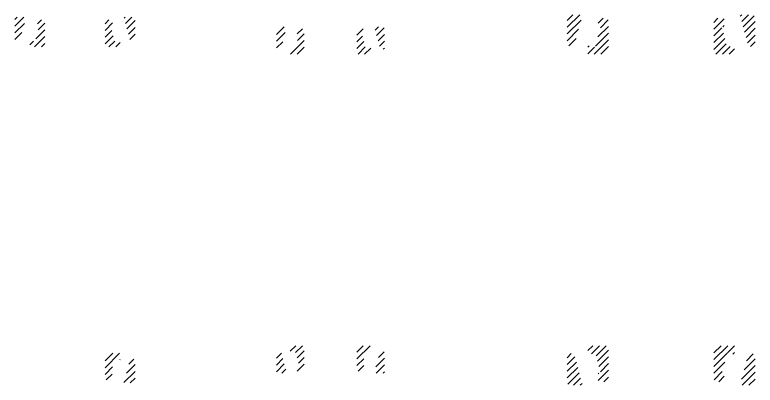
# Model space of a CAD drawing. Header units: millimetres. Extents: x 0 to 4732, y -441 to 1125.
# Drawn here: x 4239.1 to 4731.6, y 791 to 1037.6 of the extents above; entities that cross this region are included whole.
import ezdxf

# ---------------------------------------------------------------- set-up
doc = ezdxf.new("R2010")
doc.units = ezdxf.units.MM
doc.layers.add('1剖面线', color=7, linetype='Continuous')
pattern_1 = [(45, (881.2024, 532.2517), (-2.245064, 2.245064), [])]

msp = doc.modelspace()

# ---------------------------------------------------------------- hatches: boundary and pattern name
at = {"layer": '1剖面线', "lineweight": 0}
h = msp.add_hatch(dxfattribs=at)
h.set_pattern_fill('ANSI31', color=256)
h.set_pattern_definition(pattern_1)
h.paths.add_polyline_path([(4319.146, 1034.553, 0.3483682), (4317.988, 1036.014), (4313.646, 1036.053), (4311.67, 1036.053), (4315.957, 1020.053), (4317.646, 1020.053, 0.4142136), (4319.146, 1021.553)])
h.paths.add_polyline_path([(4309.146, 1020.687), (4305.683, 1019.759), (4302.95, 1029.959), (4304.146, 1030.28), (4304.146, 1034.253), (4300.646, 1034.253, 0.4142136), (4299.146, 1032.753), (4299.146, 1017.753, 0.4142136), (4300.646, 1016.253), (4305.146, 1016.253), (4309.146, 1016.253)])
h.paths.add_polyline_path([(4259.146, 1032.753, 0.4142136), (4257.646, 1034.253), (4254.146, 1034.253), (4254.146, 1030.28), (4255.343, 1029.959), (4252.609, 1019.759), (4249.146, 1020.687), (4249.146, 1016.253), (4257.646, 1016.253, 0.4142136), (4259.146, 1017.753)])
h.paths.add_polyline_path([(4246.623, 1036.053), (4244.646, 1036.053), (4240.305, 1036.014, 0.3483682), (4239.146, 1034.553), (4239.146, 1021.553, 0.4142136), (4240.646, 1020.053), (4242.336, 1020.053)])
h = msp.add_hatch(dxfattribs=at)
h.set_pattern_fill('ANSI31', color=256)
h.set_pattern_definition(pattern_1)
h.paths.add_polyline_path([(4711.021, 1035.253), (4706.146, 1035.253, 0.4142136), (4704.146, 1033.253), (4704.146, 1013.253, 0.4142136), (4706.146, 1011.253), (4717.896, 1011.253), (4717.896, 1017.229), (4713.049, 1015.93), (4709.462, 1029.318), (4711.021, 1029.736)])
h.paths.add_polyline_path([(4731.646, 1035.553, 0.4142136), (4729.646, 1037.553), (4724.146, 1037.553), (4721.49, 1037.553), (4727.117, 1016.553), (4729.646, 1016.553, 0.4142136), (4731.646, 1018.553)])
h.paths.add_polyline_path([(4616.802, 1037.553), (4608.646, 1037.553, 0.4142136), (4606.646, 1035.553), (4606.646, 1018.553, 0.4142136), (4608.646, 1016.553), (4611.175, 1016.553)])
h.paths.add_polyline_path([(4634.146, 1033.253, 0.4142136), (4632.146, 1035.253), (4627.271, 1035.253), (4627.271, 1029.736), (4628.831, 1029.318), (4625.244, 1015.93), (4620.396, 1017.229), (4620.396, 1011.253), (4632.146, 1011.253, 0.4142136), (4634.146, 1013.253)])
h.paths.add_polyline_path([(4731.646, 809.953, 0.4142136), (4729.646, 811.953), (4727.117, 811.953), (4721.49, 790.953), (4729.646, 790.953, 0.4142136), (4731.646, 792.953)])
h.paths.add_polyline_path([(4717.896, 817.253), (4706.146, 817.253, 0.4142136), (4704.146, 815.253), (4704.146, 795.253, 0.4142136), (4706.146, 793.253), (4711.021, 793.253), (4711.021, 798.771), (4709.462, 799.189), (4713.049, 812.577), (4717.896, 811.278)])
h.paths.add_polyline_path([(4634.146, 815.253, 0.4142136), (4632.146, 817.253), (4620.396, 817.253), (4620.396, 811.278), (4625.244, 812.577), (4628.831, 799.189), (4627.271, 798.771), (4627.271, 793.253), (4632.146, 793.253, 0.4142136), (4634.146, 795.253)])
h.paths.add_polyline_path([(4611.175, 811.953), (4608.646, 811.953, 0.4142136), (4606.646, 809.953), (4606.646, 792.953, 0.4142136), (4608.646, 790.953), (4616.802, 790.953)])
h = msp.add_hatch(dxfattribs=at)
h.set_pattern_fill('ANSI31', color=256)
h.set_pattern_definition(pattern_1)
h.paths.add_polyline_path([(4485.146, 1028.053, 0.4142136), (4483.646, 1029.553), (4480.146, 1029.553), (4478.233, 1029.553), (4482.252, 1014.553), (4483.646, 1014.553, 0.4142136), (4485.146, 1016.053)])
h.paths.add_polyline_path([(4470.148, 1023.988), (4471.271, 1024.289), (4471.271, 1028.253), (4468.146, 1028.253, 0.4142136), (4466.646, 1026.753), (4466.646, 1012.753, 0.4142136), (4468.146, 1011.253), (4475.896, 1011.253), (4475.896, 1015.279), (4472.71, 1014.425)])
h.paths.add_polyline_path([(4431.646, 1026.753, 0.4142136), (4430.146, 1028.253), (4427.021, 1028.253), (4427.021, 1024.289), (4428.145, 1023.988), (4425.583, 1014.425), (4422.396, 1015.279), (4422.396, 1011.253), (4430.146, 1011.253, 0.4142136), (4431.646, 1012.753)])
h.paths.add_polyline_path([(4420.06, 1029.553), (4414.646, 1029.553, 0.4142136), (4413.146, 1028.053), (4413.146, 1016.053, 0.4142136), (4414.646, 1014.553), (4416.041, 1014.553)])
h = msp.add_hatch(dxfattribs=at)
h.set_pattern_fill('ANSI31', color=256)
h.set_pattern_definition(pattern_1)
h.paths.add_polyline_path([(4485.146, 812.453, 0.4142136), (4483.646, 813.953), (4482.252, 813.953), (4478.233, 798.953), (4483.646, 798.953, 0.4142136), (4485.146, 800.453)])
h.paths.add_polyline_path([(4472.71, 814.082), (4475.896, 813.228), (4475.896, 817.253), (4468.146, 817.253, 0.4142136), (4466.646, 815.753), (4466.646, 801.753, 0.4142136), (4468.146, 800.253), (4471.271, 800.253), (4471.271, 804.218), (4470.148, 804.519)])
h.paths.add_polyline_path([(4431.646, 815.753, 0.4142136), (4430.146, 817.253), (4422.396, 817.253), (4422.396, 813.228), (4425.583, 814.082), (4428.145, 804.519), (4427.021, 804.218), (4427.021, 800.253), (4430.146, 800.253, 0.4142136), (4431.646, 801.753)])
h.paths.add_polyline_path([(4416.041, 813.953), (4414.646, 813.953, 0.4142136), (4413.146, 812.453), (4413.146, 800.453, 0.4142136), (4414.646, 798.953), (4420.06, 798.953)])
h = msp.add_hatch(dxfattribs=at)
h.set_pattern_fill('ANSI31', color=256)
h.set_pattern_definition(pattern_1)
h.paths.add_polyline_path([(4319.146, 806.953, 0.4142136), (4317.646, 808.453), (4315.957, 808.453), (4311.67, 792.453), (4313.646, 792.453), (4317.988, 792.493, 0.3483682), (4319.146, 793.953)])
h.paths.add_polyline_path([(4305.683, 808.748), (4309.146, 807.82), (4309.146, 812.253), (4300.646, 812.253, 0.4142136), (4299.146, 810.753), (4299.146, 795.753, 0.4142136), (4300.646, 794.253), (4304.146, 794.253), (4304.146, 798.227), (4302.95, 798.547)])

doc.saveas('drawing.dxf')
